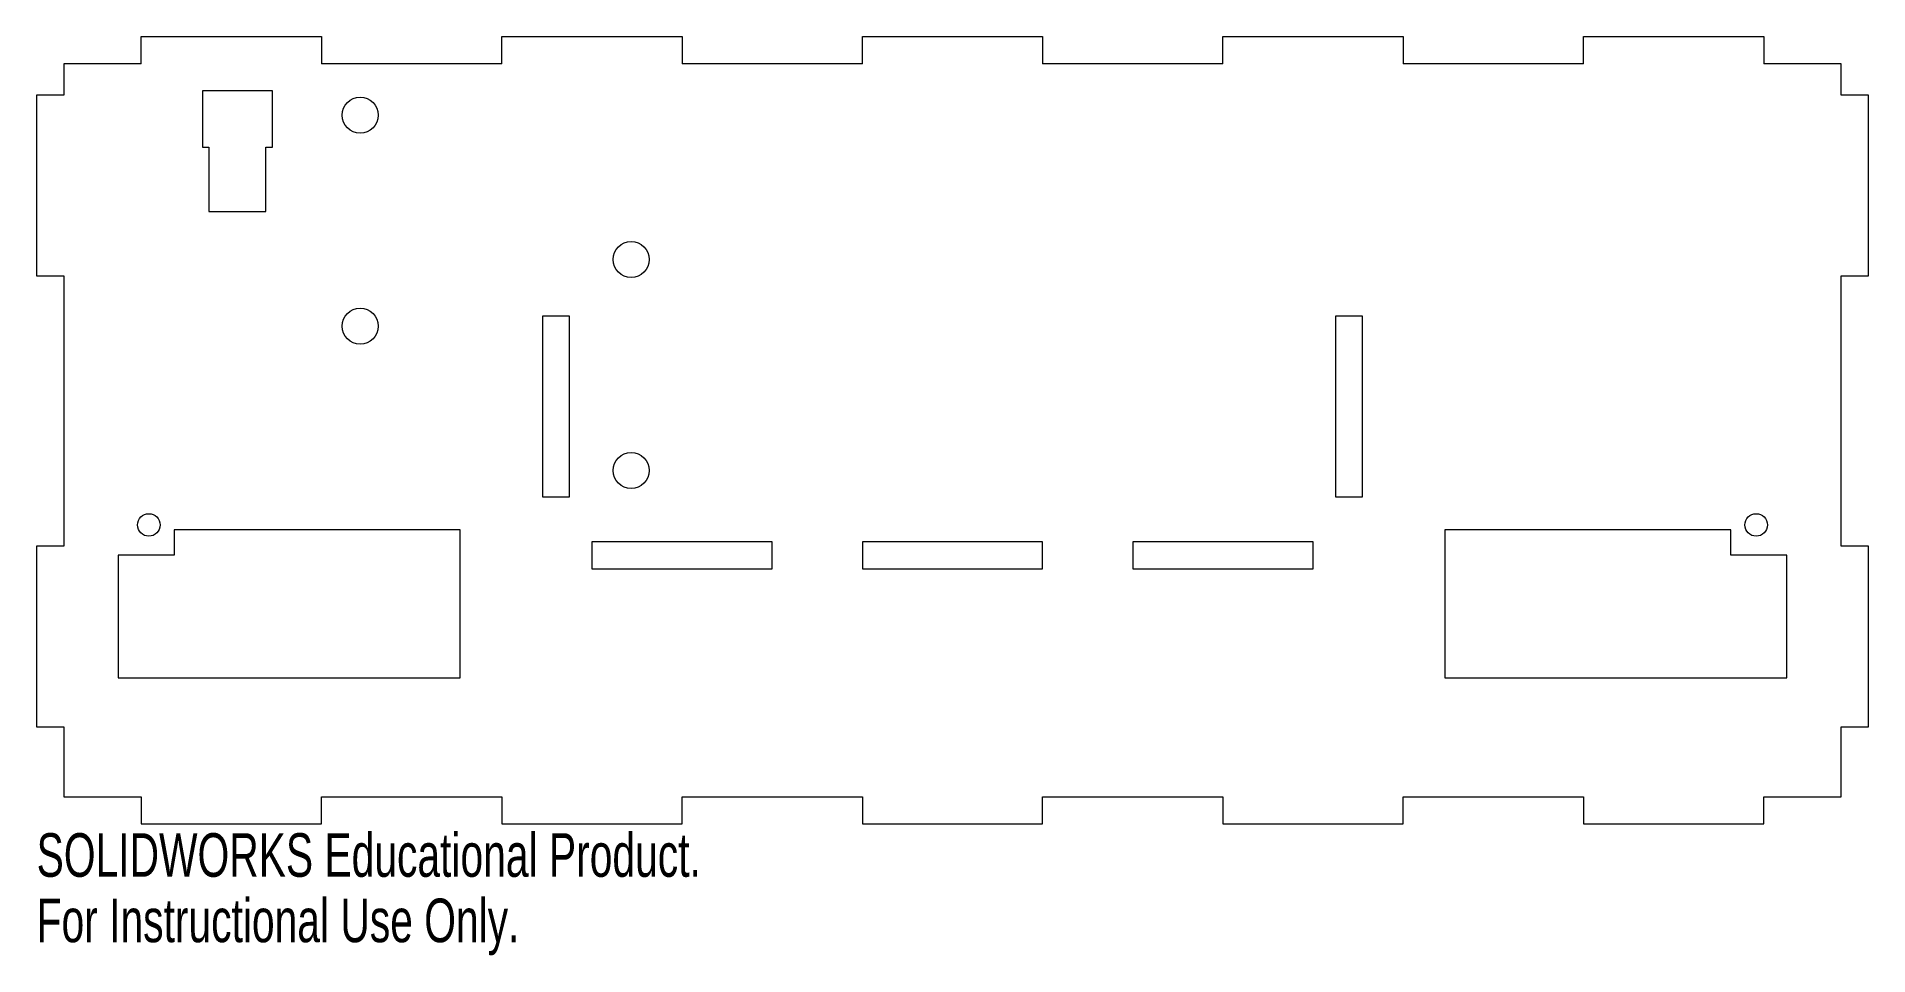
# Model space of a CAD drawing. Header units: millimetres. Extents: x -102 to 102, y -58 to 44.
import ezdxf

# ---------------------------------------------------------------- set-up
doc = ezdxf.new("R2010")
doc.units = ezdxf.units.MM
doc.styles.add('SLDTEXTSTYLE0', font='TXT', dxfattribs={"width": 0.7})

msp = doc.modelspace()

# ---------------------------------------------------------------- linework, layer by layer
at = {"color": 7, "linetype": 'Continuous', "lineweight": 15}
for p, q in [((-90, 40.64), (-90, 43.64)), ((-90, 43.64), (-70, 43.64)), ((-70, 43.64), (-70, 40.64)), ((-50, 40.64), (-50, 43.64)), ((-50, 43.64), (-30, 43.64)), ((-30, 43.64), (-30, 40.64)), ((-10, 40.64), (-10, 43.64)), ((-10, 43.64), (10, 43.64)), ((10, 43.64), (10, 40.64)), ((30, 40.64), (30, 43.64)), ((30, 43.64), (50, 43.64)), ((50, 43.64), (50, 40.64)), ((70, 40.64), (70, 43.64)), ((70, 43.64), (90, 43.64)), ((90, 43.64), (90, 40.64)), ((-90, 40.64), (-98.6, 40.64)), ((-98.6, 40.64), (-98.6, 37.14)), ((-50, 40.64), (-70, 40.64)), ((-10, 40.64), (-30, 40.64)), ((30, 40.64), (10, 40.64)), ((70, 40.64), (50, 40.64)), ((98.6, 40.64), (90, 40.64)), ((98.6, 37.14), (98.6, 40.64)), ((-101.6, 37.14), (-101.6, 17.14)), ((-98.6, 37.14), (-101.6, 37.14)), ((-75.45, 37.64), (-83.21, 37.64)), ((-83.21, 37.64), (-83.21, 31.39)), ((-75.45, 31.39), (-75.45, 37.64)), ((101.6, 37.14), (98.6, 37.14)), ((101.6, 17.14), (101.6, 37.14)), ((-83.21, 31.39), (-82.48, 31.39)), ((-82.48, 31.39), (-82.48, 24.24)), ((-76.18, 24.24), (-76.18, 31.39)), ((-76.18, 31.39), (-75.45, 31.39)), ((-82.48, 24.24), (-76.18, 24.24)), ((-101.6, 17.14), (-98.6, 17.14)), ((-98.6, 17.14), (-98.6, -12.86)), ((98.6, 17.14), (101.6, 17.14)), ((98.6, -12.86), (98.6, 17.14)), ((-42.5, 12.64), (-45.5, 12.64)), ((-45.5, 12.64), (-45.5, -7.36)), ((-42.5, -7.36), (-42.5, 12.64)), ((45.5, 12.64), (42.5, 12.64)), ((42.5, 12.64), (42.5, -7.36)), ((45.5, -7.36), (45.5, 12.64)), ((-45.5, -7.36), (-42.5, -7.36)), ((42.5, -7.36), (45.5, -7.36)), ((-54.6, -11.04), (-86.35, -11.04)), ((-86.35, -11.04), (-86.35, -13.85)), ((-54.6, -27.43), (-54.6, -11.04)), ((86.35, -11.04), (54.6, -11.04)), ((54.6, -11.04), (54.6, -27.43)), ((86.35, -13.85), (86.35, -11.04)), ((-101.6, -12.86), (-101.6, -32.86)), ((-98.6, -12.86), (-101.6, -12.86)), ((-92.56, -13.85), (-92.56, -27.43)), ((-86.35, -13.85), (-92.56, -13.85)), ((-20, -12.36), (-40, -12.36)), ((-40, -12.36), (-40, -15.36)), ((-20, -15.36), (-20, -12.36)), ((10, -12.36), (-10, -12.36)), ((-10, -12.36), (-10, -15.36)), ((10, -15.36), (10, -12.36)), ((40, -12.36), (20, -12.36)), ((20, -12.36), (20, -15.36)), ((40, -15.36), (40, -12.36)), ((92.56, -13.85), (86.35, -13.85)), ((92.56, -27.43), (92.56, -13.85)), ((101.6, -12.86), (98.6, -12.86)), ((101.6, -32.86), (101.6, -12.86)), ((-40, -15.36), (-20, -15.36)), ((-10, -15.36), (10, -15.36)), ((20, -15.36), (40, -15.36)), ((-92.56, -27.43), (-54.6, -27.43)), ((54.6, -27.43), (92.56, -27.43)), ((-101.6, -32.86), (-98.6, -32.86)), ((-98.6, -32.86), (-98.6, -40.64)), ((98.6, -32.86), (101.6, -32.86)), ((98.6, -40.64), (98.6, -32.86)), ((-98.6, -40.64), (-90, -40.64)), ((-90, -40.64), (-90, -43.64)), ((-70, -43.64), (-70, -40.64)), ((-70, -40.64), (-50, -40.64)), ((-50, -40.64), (-50, -43.64)), ((-30, -43.64), (-30, -40.64)), ((-30, -40.64), (-10, -40.64)), ((-10, -40.64), (-10, -43.64)), ((10, -43.64), (10, -40.64)), ((10, -40.64), (30, -40.64)), ((30, -40.64), (30, -43.64)), ((50, -43.64), (50, -40.64)), ((50, -40.64), (70, -40.64)), ((70, -40.64), (70, -43.64)), ((90, -43.64), (90, -40.64)), ((90, -40.64), (98.6, -40.64)), ((-90, -43.64), (-70, -43.64)), ((-50, -43.64), (-30, -43.64)), ((-10, -43.64), (10, -43.64)), ((30, -43.64), (50, -43.64)), ((70, -43.64), (90, -43.64))]:
    msp.add_line(p, q, dxfattribs=at)
for centre, radius in [((-65.7, 34.94), 2), ((-35.65, 18.94), 2), ((-65.7, 11.54), 2), ((-35.65, -4.46), 2), ((-89.15, -10.49), 1.25), ((89.15, -10.49), 1.25)]:
    msp.add_circle(centre, radius, dxfattribs=at)

# ---------------------------------------------------------------- texts
at = {"color": 7, "linetype": 'Continuous', "char_height": 4.8336, "attachment_point": 1, "style": 'SLDTEXTSTYLE0'}
for s, insert in [('SOLIDWORKS Educational Product.', (-101.6, -44.66)), ('For Instructional Use Only.', (-101.6, -51.91))]:
    msp.add_mtext(s, dxfattribs=dict(at, insert=insert))

doc.saveas('drawing.dxf')
